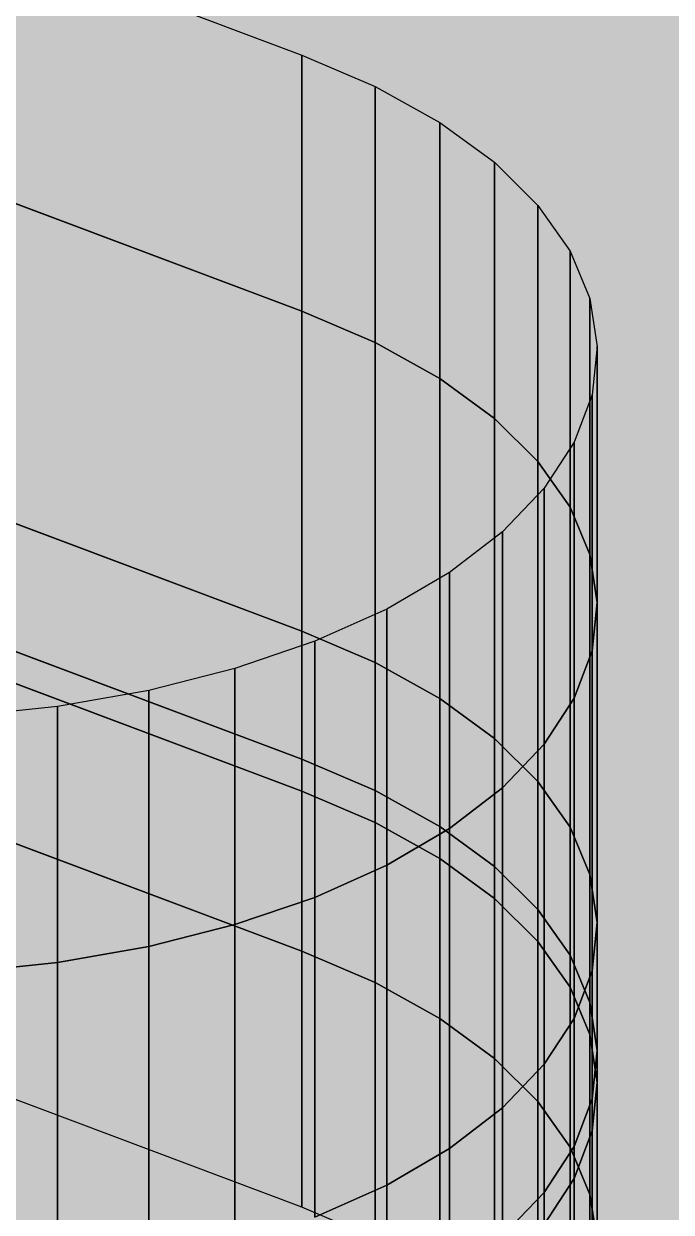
# Model space of a CAD drawing. Header units: millimetres. Extents: x 50 to 612415, y 2 to 4150.
# Drawn here: x 471524.59 to 471533.62, y 2814.22 to 2830.79 of the extents above; entities that cross this region are included whole.
import ezdxf

# ---------------------------------------------------------------- set-up
doc = ezdxf.new("R2010")
doc.units = ezdxf.units.MM
doc.layers.add('HATCH', color=8, linetype='Continuous', lineweight=9)
doc.layers.add('OUTLINE', color=7, linetype='Continuous', lineweight=25)

msp = doc.modelspace()

# ---------------------------------------------------------------- hatches: boundary and pattern name
at = {"layer": 'HATCH', "true_color": 0xccae87}
for points in [[(471456.512, 3012.655), (471233.847, 3096.155), (471531.152, 2818.593)], [(471233.847, 3096.155), (471441.874, 2891.22), (471531.152, 2818.593)], [(471456.512, 3010.423), (471233.847, 3093.923), (471531.152, 2816.361)], [(471531.152, 2816.361), (471233.847, 3093.923), (471456.512, 3010.423)], [(471233.847, 3093.923), (471441.874, 2888.988), (471531.152, 2816.361)], [(471531.152, 2816.361), (471441.874, 2888.988), (471233.847, 3093.923)], [(471531.152, 2812.79), (471233.847, 3090.352), (471456.512, 3006.852)], [(471531.152, 2812.79), (471441.874, 2885.417), (471233.847, 3090.352)], [(471457.685, 3012.325), (471456.512, 3012.655), (471532.486, 2816.696)], [(471456.512, 3012.655), (471531.152, 2818.593), (471531.761, 2817.992)], [(471456.512, 3012.655), (471531.761, 2817.992), (471532.209, 2817.356)], [(471456.512, 3012.655), (471532.209, 2817.356), (471532.486, 2816.696)], [(471458.988, 3012.158), (471457.685, 3012.325), (471532.486, 2816.696)], [(471460.334, 3012.166), (471458.988, 3012.158), (471532.486, 2816.696)], [(471645.026, 2992.249), (471460.334, 3012.166), (471532.486, 2816.696)], [(471457.685, 3010.093), (471456.512, 3010.423), (471532.486, 2814.464)], [(471532.486, 2814.464), (471456.512, 3010.423), (471457.685, 3010.093)], [(471456.512, 3010.423), (471531.152, 2816.361), (471531.761, 2815.76)], [(471531.761, 2815.76), (471531.152, 2816.361), (471456.512, 3010.423)], [(471532.209, 2815.124), (471531.761, 2815.76), (471456.512, 3010.423)], [(471456.512, 3010.423), (471531.761, 2815.76), (471532.209, 2815.124)], [(471456.512, 3010.423), (471532.209, 2815.124), (471532.486, 2814.464)], [(471532.486, 2814.464), (471532.209, 2815.124), (471456.512, 3010.423)], [(471458.988, 3009.926), (471457.685, 3010.093), (471532.486, 2814.464)], [(471532.486, 2814.464), (471457.685, 3010.093), (471458.988, 3009.926)], [(471460.334, 3009.934), (471458.988, 3009.926), (471532.486, 2814.464)], [(471532.486, 2814.464), (471458.988, 3009.926), (471460.334, 3009.934)], [(471645.026, 2990.017), (471460.334, 3009.934), (471532.486, 2814.464)], [(471532.486, 2814.464), (471460.334, 3009.934), (471645.026, 2990.017)], [(471532.486, 2810.893), (471456.512, 3006.852), (471457.685, 3006.522)], [(471531.761, 2812.189), (471531.152, 2812.79), (471456.512, 3006.852)], [(471532.209, 2811.553), (471531.761, 2812.189), (471456.512, 3006.852)], [(471532.486, 2810.893), (471532.209, 2811.553), (471456.512, 3006.852)], [(471532.486, 2810.893), (471457.685, 3006.522), (471458.988, 3006.355)], [(471532.486, 2810.893), (471458.988, 3006.355), (471460.334, 3006.363)], [(471532.486, 2810.893), (471460.334, 3006.363), (471645.026, 2986.446)], [(471407.856, 2492.235), (471645.026, 3002.516), (471532.267, 2824.955)], [(471645.026, 3002.516), (471441.874, 2901.486), (471531.152, 2828.86)], [(471645.026, 3002.516), (471531.152, 2828.86), (471531.761, 2828.258)], [(471645.026, 3002.516), (471531.761, 2828.258), (471532.209, 2827.622)], [(471645.026, 3002.516), (471532.209, 2827.622), (471532.486, 2826.963)], [(471645.026, 3002.516), (471532.516, 2825.617), (471532.267, 2824.955)], [(471645.026, 3002.516), (471532.486, 2826.963), (471532.589, 2826.29)], [(471645.026, 3002.516), (471532.589, 2826.29), (471532.516, 2825.617)], [(471407.856, 2488.664), (471645.026, 2998.945), (471532.267, 2821.384)], [(471532.267, 2821.384), (471645.026, 2998.945), (471407.856, 2488.664)], [(471645.026, 2998.945), (471441.874, 2897.915), (471531.152, 2825.289)], [(471531.152, 2825.289), (471441.874, 2897.915), (471645.026, 2998.945)], [(471645.026, 2998.945), (471531.152, 2825.289), (471531.761, 2824.687)], [(471531.761, 2824.687), (471531.152, 2825.289), (471645.026, 2998.945)], [(471645.026, 2998.945), (471531.761, 2824.687), (471532.209, 2824.051)], [(471532.209, 2824.051), (471531.761, 2824.687), (471645.026, 2998.945)], [(471645.026, 2998.945), (471532.209, 2824.051), (471532.486, 2823.392)], [(471532.486, 2823.392), (471532.209, 2824.051), (471645.026, 2998.945)], [(471645.026, 2998.945), (471532.516, 2822.046), (471532.267, 2821.384)], [(471532.267, 2821.384), (471532.516, 2822.046), (471645.026, 2998.945)], [(471645.026, 2998.945), (471532.486, 2823.392), (471532.589, 2822.719)], [(471532.589, 2822.719), (471532.486, 2823.392), (471645.026, 2998.945)], [(471645.026, 2998.945), (471532.589, 2822.719), (471532.516, 2822.046)], [(471532.516, 2822.046), (471532.589, 2822.719), (471645.026, 2998.945)], [(471407.856, 2484.201), (471645.026, 2994.481), (471532.267, 2816.92)], [(471532.267, 2816.92), (471645.026, 2994.481), (471407.856, 2484.201)], [(471645.026, 2994.481), (471441.874, 2893.452), (471531.152, 2820.825)], [(471531.152, 2820.825), (471441.874, 2893.452), (471645.026, 2994.481)], [(471645.026, 2994.481), (471531.152, 2820.825), (471531.761, 2820.224)], [(471531.761, 2820.224), (471531.152, 2820.825), (471645.026, 2994.481)], [(471645.026, 2994.481), (471531.761, 2820.224), (471532.209, 2819.588)], [(471532.209, 2819.588), (471531.761, 2820.224), (471645.026, 2994.481)], [(471645.026, 2994.481), (471532.209, 2819.588), (471532.486, 2818.928)], [(471532.486, 2818.928), (471532.209, 2819.588), (471645.026, 2994.481)], [(471645.026, 2994.481), (471532.516, 2817.582), (471532.267, 2816.92)], [(471532.267, 2816.92), (471532.516, 2817.582), (471645.026, 2994.481)], [(471645.026, 2994.481), (471532.486, 2818.928), (471532.589, 2818.256)], [(471532.589, 2818.256), (471532.486, 2818.928), (471645.026, 2994.481)], [(471645.026, 2994.481), (471532.589, 2818.256), (471532.516, 2817.582)], [(471532.516, 2817.582), (471532.589, 2818.256), (471645.026, 2994.481)], [(471406.207, 2483.034), (471645.026, 2992.696), (471532.267, 2815.134)], [(471532.267, 2815.134), (471645.026, 2992.696), (471406.207, 2483.034)], [(471645.026, 2992.696), (471441.874, 2891.666), (471531.152, 2819.04)], [(471531.152, 2819.04), (471441.874, 2891.666), (471645.026, 2992.696)], [(471645.026, 2992.696), (471531.152, 2819.04), (471531.761, 2818.438)], [(471531.761, 2818.438), (471531.152, 2819.04), (471645.026, 2992.696)], [(471645.026, 2992.696), (471531.761, 2818.438), (471532.209, 2817.802)], [(471532.209, 2817.802), (471531.761, 2818.438), (471645.026, 2992.696)], [(471645.026, 2992.696), (471532.209, 2817.802), (471532.486, 2817.142)], [(471532.486, 2817.142), (471532.209, 2817.802), (471645.026, 2992.696)], [(471645.026, 2992.696), (471532.516, 2815.797), (471532.267, 2815.134)], [(471532.267, 2815.134), (471532.516, 2815.797), (471645.026, 2992.696)], [(471645.026, 2992.696), (471532.486, 2817.142), (471532.589, 2816.47)], [(471532.589, 2816.47), (471532.486, 2817.142), (471645.026, 2992.696)], [(471645.026, 2992.696), (471532.589, 2816.47), (471532.516, 2815.797)], [(471532.516, 2815.797), (471532.589, 2816.47), (471645.026, 2992.696)], [(471405.794, 2482.742), (471645.026, 2992.249), (471532.267, 2814.688)], [(471532.267, 2814.688), (471645.026, 2992.249), (471405.794, 2482.742)], [(471531.152, 2818.593), (471441.874, 2891.22), (471645.026, 2992.249)], [(471531.761, 2817.992), (471531.152, 2818.593), (471645.026, 2992.249)], [(471532.209, 2817.356), (471531.761, 2817.992), (471645.026, 2992.249)], [(471532.486, 2816.696), (471532.209, 2817.356), (471645.026, 2992.249)], [(471645.026, 2992.249), (471532.516, 2815.351), (471532.267, 2814.688)], [(471532.267, 2814.688), (471532.516, 2815.351), (471645.026, 2992.249)], [(471645.026, 2992.249), (471532.486, 2816.696), (471532.589, 2816.024)], [(471532.589, 2816.024), (471532.486, 2816.696), (471645.026, 2992.249)], [(471645.026, 2992.249), (471532.589, 2816.024), (471532.516, 2815.351)], [(471532.516, 2815.351), (471532.589, 2816.024), (471645.026, 2992.249)], [(471403.732, 2481.283), (471645.026, 2990.017), (471532.267, 2812.456)], [(471532.267, 2812.456), (471645.026, 2990.017), (471403.732, 2481.283)], [(471645.026, 2990.017), (471532.516, 2813.119), (471532.267, 2812.456)], [(471532.267, 2812.456), (471532.516, 2813.119), (471645.026, 2990.017)], [(471645.026, 2990.017), (471532.486, 2814.464), (471532.589, 2813.792)], [(471532.589, 2813.792), (471532.486, 2814.464), (471645.026, 2990.017)], [(471645.026, 2990.017), (471532.589, 2813.792), (471532.516, 2813.119)], [(471532.516, 2813.119), (471532.589, 2813.792), (471645.026, 2990.017)], [(471441.874, 2901.486), (471404.763, 2876.746), (471528.466, 2830.357)], [(471441.874, 2901.486), (471528.466, 2830.357), (471529.49, 2829.918)], [(471441.874, 2901.486), (471529.49, 2829.918), (471530.39, 2829.416)], [(471441.874, 2901.486), (471530.39, 2829.416), (471531.152, 2828.86)], [(471528.466, 2826.786), (471404.763, 2873.175), (471441.874, 2897.915)], [(471441.874, 2897.915), (471404.763, 2873.175), (471528.466, 2826.786)], [(471441.874, 2897.915), (471528.466, 2826.786), (471529.49, 2826.347)], [(471529.49, 2826.347), (471528.466, 2826.786), (471441.874, 2897.915)], [(471441.874, 2897.915), (471529.49, 2826.347), (471530.39, 2825.845)], [(471530.39, 2825.845), (471529.49, 2826.347), (471441.874, 2897.915)], [(471441.874, 2897.915), (471530.39, 2825.845), (471531.152, 2825.289)], [(471531.152, 2825.289), (471530.39, 2825.845), (471441.874, 2897.915)], [(471528.466, 2822.322), (471404.763, 2868.711), (471441.874, 2893.452)], [(471441.874, 2893.452), (471404.763, 2868.711), (471528.466, 2822.322)], [(471441.874, 2893.452), (471528.466, 2822.322), (471529.49, 2821.883)], [(471529.49, 2821.883), (471528.466, 2822.322), (471441.874, 2893.452)], [(471441.874, 2893.452), (471529.49, 2821.883), (471530.39, 2821.381)], [(471530.39, 2821.381), (471529.49, 2821.883), (471441.874, 2893.452)], [(471441.874, 2893.452), (471530.39, 2821.381), (471531.152, 2820.825)], [(471531.152, 2820.825), (471530.39, 2821.381), (471441.874, 2893.452)], [(471528.466, 2820.537), (471404.763, 2866.926), (471441.874, 2891.666)], [(471441.874, 2891.666), (471404.763, 2866.926), (471528.466, 2820.537)], [(471441.874, 2891.666), (471528.466, 2820.537), (471529.49, 2820.098)], [(471529.49, 2820.098), (471528.466, 2820.537), (471441.874, 2891.666)], [(471441.874, 2891.666), (471529.49, 2820.098), (471530.39, 2819.596)], [(471530.39, 2819.596), (471529.49, 2820.098), (471441.874, 2891.666)], [(471441.874, 2891.666), (471530.39, 2819.596), (471531.152, 2819.04)], [(471531.152, 2819.04), (471530.39, 2819.596), (471441.874, 2891.666)], [(471528.466, 2820.091), (471404.763, 2866.479), (471441.874, 2891.22)], [(471441.874, 2891.22), (471404.763, 2866.479), (471528.466, 2820.091)], [(471441.874, 2891.22), (471528.466, 2820.091), (471529.49, 2819.652)], [(471529.49, 2819.652), (471528.466, 2820.091), (471441.874, 2891.22)], [(471441.874, 2891.22), (471529.49, 2819.652), (471530.39, 2819.15)], [(471530.39, 2819.15), (471529.49, 2819.652), (471441.874, 2891.22)], [(471441.874, 2891.22), (471530.39, 2819.15), (471531.152, 2818.593)], [(471531.152, 2818.593), (471530.39, 2819.15), (471441.874, 2891.22)], [(471528.466, 2817.859), (471404.763, 2864.247), (471441.874, 2888.988)], [(471441.874, 2888.988), (471404.763, 2864.247), (471528.466, 2817.859)], [(471441.874, 2888.988), (471528.466, 2817.859), (471529.49, 2817.42)], [(471529.49, 2817.42), (471528.466, 2817.859), (471441.874, 2888.988)], [(471441.874, 2888.988), (471529.49, 2817.42), (471530.39, 2816.918)], [(471530.39, 2816.918), (471529.49, 2817.42), (471441.874, 2888.988)], [(471441.874, 2888.988), (471530.39, 2816.918), (471531.152, 2816.361)], [(471531.152, 2816.361), (471530.39, 2816.918), (471441.874, 2888.988)], [(471528.466, 2814.288), (471404.763, 2860.676), (471441.874, 2885.417)], [(471529.49, 2813.849), (471528.466, 2814.288), (471441.874, 2885.417)], [(471530.39, 2813.347), (471529.49, 2813.849), (471441.874, 2885.417)], [(471531.152, 2812.79), (471530.39, 2813.347), (471441.874, 2885.417)], [(471407.856, 2492.235), (471532.267, 2824.955), (471531.848, 2824.314)], [(471407.856, 2492.235), (471531.848, 2824.314), (471531.265, 2823.706)], [(471407.856, 2492.235), (471531.265, 2823.706), (471530.528, 2823.141)], [(471407.856, 2492.235), (471530.528, 2823.141), (471529.65, 2822.629)], [(471407.856, 2492.235), (471529.65, 2822.629), (471528.646, 2822.179)], [(471407.856, 2492.235), (471528.646, 2822.179), (471527.533, 2821.799)], [(471407.856, 2492.235), (471527.533, 2821.799), (471526.331, 2821.494)], [(471407.856, 2492.235), (471526.331, 2821.494), (471525.059, 2821.27)], [(471407.856, 2488.664), (471532.267, 2821.384), (471531.848, 2820.743)], [(471531.848, 2820.743), (471532.267, 2821.384), (471407.856, 2488.664)], [(471407.856, 2492.235), (471525.059, 2821.27), (471523.739, 2821.131)], [(471407.856, 2488.664), (471531.848, 2820.743), (471531.265, 2820.135)], [(471531.265, 2820.135), (471531.848, 2820.743), (471407.856, 2488.664)], [(471407.856, 2488.664), (471531.265, 2820.135), (471530.528, 2819.57)], [(471530.528, 2819.57), (471531.265, 2820.135), (471407.856, 2488.664)], [(471407.856, 2488.664), (471530.528, 2819.57), (471529.65, 2819.058)], [(471529.65, 2819.058), (471530.528, 2819.57), (471407.856, 2488.664)], [(471407.856, 2488.664), (471529.65, 2819.058), (471528.646, 2818.608)], [(471528.646, 2818.608), (471529.65, 2819.058), (471407.856, 2488.664)], [(471407.856, 2488.664), (471528.646, 2818.608), (471527.533, 2818.228)], [(471527.533, 2818.228), (471528.646, 2818.608), (471407.856, 2488.664)], [(471407.856, 2488.664), (471527.533, 2818.228), (471526.331, 2817.923)], [(471526.331, 2817.923), (471527.533, 2818.228), (471407.856, 2488.664)], [(471407.856, 2488.664), (471526.331, 2817.923), (471525.059, 2817.699)], [(471525.059, 2817.699), (471526.331, 2817.923), (471407.856, 2488.664)], [(471407.856, 2488.664), (471525.059, 2817.699), (471523.739, 2817.56)], [(471523.739, 2817.56), (471525.059, 2817.699), (471407.856, 2488.664)], [(471407.856, 2484.201), (471532.267, 2816.92), (471531.848, 2816.279)], [(471531.848, 2816.279), (471532.267, 2816.92), (471407.856, 2484.201)], [(471407.856, 2484.201), (471531.848, 2816.279), (471531.265, 2815.671)], [(471531.265, 2815.671), (471531.848, 2816.279), (471407.856, 2484.201)], [(471407.856, 2484.201), (471531.265, 2815.671), (471530.528, 2815.106)], [(471530.528, 2815.106), (471531.265, 2815.671), (471407.856, 2484.201)], [(471406.207, 2483.034), (471532.267, 2815.134), (471531.848, 2814.493)], [(471531.848, 2814.493), (471532.267, 2815.134), (471406.207, 2483.034)], [(471407.856, 2484.201), (471530.528, 2815.106), (471529.65, 2814.595)], [(471529.65, 2814.595), (471530.528, 2815.106), (471407.856, 2484.201)], [(471405.794, 2482.742), (471532.267, 2814.688), (471531.848, 2814.047)], [(471531.848, 2814.047), (471532.267, 2814.688), (471405.794, 2482.742)], [(471407.856, 2484.201), (471529.65, 2814.595), (471528.646, 2814.145)], [(471528.646, 2814.145), (471529.65, 2814.595), (471407.856, 2484.201)], [(471406.207, 2483.034), (471531.848, 2814.493), (471531.265, 2813.886)], [(471531.265, 2813.886), (471531.848, 2814.493), (471406.207, 2483.034)]]:
    msp.add_hatch(color=43, dxfattribs=at).paths.add_polyline_path(points)
at = {"layer": 'HATCH', "true_color": 0xc0a47f}
for points in [[(471528.466, 2826.786), (471404.763, 2873.175), (471404.763, 2876.746), (471528.466, 2830.357)], [(471528.466, 2822.322), (471404.763, 2868.711), (471404.763, 2873.175), (471528.466, 2826.786)], [(471528.466, 2820.537), (471404.763, 2866.926), (471404.763, 2868.711), (471528.466, 2822.322)], [(471528.466, 2820.091), (471404.763, 2866.479), (471404.763, 2866.926), (471528.466, 2820.537)], [(471528.466, 2817.859), (471404.763, 2864.247), (471404.763, 2866.479), (471528.466, 2820.091)], [(471528.466, 2814.288), (471404.763, 2860.676), (471404.763, 2864.247), (471528.466, 2817.859)], [(471527.533, 2818.228), (471528.646, 2818.608), (471528.646, 2822.179), (471527.533, 2821.799)], [(471527.533, 2813.764), (471528.646, 2814.145), (471528.646, 2818.608), (471527.533, 2818.228)]]:
    msp.add_hatch(color=33, dxfattribs=at).paths.add_polyline_path(points)
at = {"layer": 'HATCH', "true_color": 0xbfa37f}
for points in [[(471529.49, 2826.347), (471528.466, 2826.786), (471528.466, 2830.357), (471529.49, 2829.918)], [(471529.49, 2821.883), (471528.466, 2822.322), (471528.466, 2826.786), (471529.49, 2826.347)], [(471528.646, 2818.608), (471529.65, 2819.058), (471529.65, 2822.629), (471528.646, 2822.179)], [(471529.49, 2820.098), (471528.466, 2820.537), (471528.466, 2822.322), (471529.49, 2821.883)], [(471529.49, 2819.652), (471528.466, 2820.091), (471528.466, 2820.537), (471529.49, 2820.098)], [(471529.49, 2817.42), (471528.466, 2817.859), (471528.466, 2820.091), (471529.49, 2819.652)], [(471528.646, 2814.145), (471529.65, 2814.595), (471529.65, 2819.058), (471528.646, 2818.608)], [(471529.49, 2813.849), (471528.466, 2814.288), (471528.466, 2817.859), (471529.49, 2817.42)], [(471528.646, 2812.359), (471529.65, 2812.809), (471529.65, 2814.595), (471528.646, 2814.145)]]:
    msp.add_hatch(color=33, dxfattribs=at).paths.add_polyline_path(points)
at = {"layer": 'HATCH', "true_color": 0xbea27e}
for points in [[(471530.39, 2825.845), (471529.49, 2826.347), (471529.49, 2829.918), (471530.39, 2829.416)], [(471530.39, 2821.381), (471529.49, 2821.883), (471529.49, 2826.347), (471530.39, 2825.845)], [(471529.65, 2819.058), (471530.528, 2819.57), (471530.528, 2823.141), (471529.65, 2822.629)], [(471530.39, 2819.596), (471529.49, 2820.098), (471529.49, 2821.883), (471530.39, 2821.381)], [(471530.39, 2819.15), (471529.49, 2819.652), (471529.49, 2820.098), (471530.39, 2819.596)], [(471530.39, 2816.918), (471529.49, 2817.42), (471529.49, 2819.652), (471530.39, 2819.15)], [(471529.65, 2814.595), (471530.528, 2815.106), (471530.528, 2819.57), (471529.65, 2819.058)], [(471530.39, 2813.347), (471529.49, 2813.849), (471529.49, 2817.42), (471530.39, 2816.918)], [(471529.65, 2812.809), (471530.528, 2813.321), (471530.528, 2815.106), (471529.65, 2814.595)]]:
    msp.add_hatch(color=33, dxfattribs=at).paths.add_polyline_path(points)
at = {"layer": 'HATCH', "true_color": 0xbda17d}
for points in [[(471531.152, 2825.289), (471530.39, 2825.845), (471530.39, 2829.416), (471531.152, 2828.86)], [(471531.152, 2820.825), (471530.39, 2821.381), (471530.39, 2825.845), (471531.152, 2825.289)], [(471531.152, 2819.04), (471530.39, 2819.596), (471530.39, 2821.381), (471531.152, 2820.825)], [(471531.152, 2818.593), (471530.39, 2819.15), (471530.39, 2819.596), (471531.152, 2819.04)], [(471531.152, 2816.361), (471530.39, 2816.918), (471530.39, 2819.15), (471531.152, 2818.593)], [(471531.152, 2812.79), (471530.39, 2813.347), (471530.39, 2816.918), (471531.152, 2816.361)]]:
    msp.add_hatch(color=33, dxfattribs=at).paths.add_polyline_path(points)
at = {"layer": 'HATCH', "true_color": 0xbba07c}
for points in [[(471531.761, 2824.687), (471531.152, 2825.289), (471531.152, 2828.86), (471531.761, 2828.258)], [(471531.761, 2820.224), (471531.152, 2820.825), (471531.152, 2825.289), (471531.761, 2824.687)], [(471531.265, 2820.135), (471531.848, 2820.743), (471531.848, 2824.314), (471531.265, 2823.706)], [(471531.761, 2818.438), (471531.152, 2819.04), (471531.152, 2820.825), (471531.761, 2820.224)], [(471531.265, 2815.671), (471531.848, 2816.279), (471531.848, 2820.743), (471531.265, 2820.135)], [(471531.761, 2817.992), (471531.152, 2818.593), (471531.152, 2819.04), (471531.761, 2818.438)], [(471531.761, 2815.76), (471531.152, 2816.361), (471531.152, 2818.593), (471531.761, 2817.992)], [(471531.761, 2812.189), (471531.152, 2812.79), (471531.152, 2816.361), (471531.761, 2815.76)], [(471531.265, 2813.886), (471531.848, 2814.493), (471531.848, 2816.279), (471531.265, 2815.671)], [(471531.265, 2813.439), (471531.848, 2814.047), (471531.848, 2814.493), (471531.265, 2813.886)]]:
    msp.add_hatch(color=33, dxfattribs=at).paths.add_polyline_path(points)
at = {"layer": 'HATCH', "true_color": 0xba9f7b}
for points in [[(471532.209, 2824.051), (471531.761, 2824.687), (471531.761, 2828.258), (471532.209, 2827.622)], [(471532.209, 2819.588), (471531.761, 2820.224), (471531.761, 2824.687), (471532.209, 2824.051)], [(471532.209, 2817.802), (471531.761, 2818.438), (471531.761, 2820.224), (471532.209, 2819.588)], [(471532.209, 2817.356), (471531.761, 2817.992), (471531.761, 2818.438), (471532.209, 2817.802)], [(471532.209, 2815.124), (471531.761, 2815.76), (471531.761, 2817.992), (471532.209, 2817.356)], [(471532.209, 2811.553), (471531.761, 2812.189), (471531.761, 2815.76), (471532.209, 2815.124)]]:
    msp.add_hatch(color=33, dxfattribs=at).paths.add_polyline_path(points)
at = {"layer": 'HATCH', "true_color": 0xb89d7a}
for points in [[(471532.486, 2823.392), (471532.209, 2824.051), (471532.209, 2827.622), (471532.486, 2826.963)], [(471532.267, 2821.384), (471532.516, 2822.046), (471532.516, 2825.617), (471532.267, 2824.955)], [(471532.486, 2818.928), (471532.209, 2819.588), (471532.209, 2824.051), (471532.486, 2823.392)], [(471532.267, 2816.92), (471532.516, 2817.582), (471532.516, 2822.046), (471532.267, 2821.384)], [(471532.486, 2817.142), (471532.209, 2817.802), (471532.209, 2819.588), (471532.486, 2818.928)], [(471532.486, 2816.696), (471532.209, 2817.356), (471532.209, 2817.802), (471532.486, 2817.142)], [(471532.267, 2815.134), (471532.516, 2815.797), (471532.516, 2817.582), (471532.267, 2816.92)], [(471532.486, 2814.464), (471532.209, 2815.124), (471532.209, 2817.356), (471532.486, 2816.696)], [(471532.267, 2814.688), (471532.516, 2815.351), (471532.516, 2815.797), (471532.267, 2815.134)], [(471532.267, 2812.456), (471532.516, 2813.119), (471532.516, 2815.351), (471532.267, 2814.688)], [(471532.486, 2810.893), (471532.209, 2811.553), (471532.209, 2815.124), (471532.486, 2814.464)]]:
    msp.add_hatch(color=33, dxfattribs=at).paths.add_polyline_path(points)
at = {"layer": 'HATCH', "true_color": 0xb69c79}
for points in [[(471532.589, 2822.719), (471532.486, 2823.392), (471532.486, 2826.963), (471532.589, 2826.29)], [(471532.516, 2822.046), (471532.589, 2822.719), (471532.589, 2826.29), (471532.516, 2825.617)], [(471532.589, 2818.256), (471532.486, 2818.928), (471532.486, 2823.392), (471532.589, 2822.719)], [(471532.516, 2817.582), (471532.589, 2818.256), (471532.589, 2822.719), (471532.516, 2822.046)], [(471532.589, 2816.47), (471532.486, 2817.142), (471532.486, 2818.928), (471532.589, 2818.256)], [(471532.516, 2815.797), (471532.589, 2816.47), (471532.589, 2818.256), (471532.516, 2817.582)], [(471532.589, 2816.024), (471532.486, 2816.696), (471532.486, 2817.142), (471532.589, 2816.47)], [(471532.589, 2813.792), (471532.486, 2814.464), (471532.486, 2816.696), (471532.589, 2816.024)], [(471532.516, 2815.351), (471532.589, 2816.024), (471532.589, 2816.47), (471532.516, 2815.797)], [(471532.516, 2813.119), (471532.589, 2813.792), (471532.589, 2816.024), (471532.516, 2815.351)], [(471532.589, 2810.221), (471532.486, 2810.893), (471532.486, 2814.464), (471532.589, 2813.792)]]:
    msp.add_hatch(color=33, dxfattribs=at).paths.add_polyline_path(points)
at = {"layer": 'HATCH', "true_color": 0xb99e7b}
for points in [[(471531.848, 2820.743), (471532.267, 2821.384), (471532.267, 2824.955), (471531.848, 2824.314)], [(471531.848, 2816.279), (471532.267, 2816.92), (471532.267, 2821.384), (471531.848, 2820.743)], [(471531.848, 2814.493), (471532.267, 2815.134), (471532.267, 2816.92), (471531.848, 2816.279)], [(471531.848, 2814.047), (471532.267, 2814.688), (471532.267, 2815.134), (471531.848, 2814.493)], [(471531.848, 2811.815), (471532.267, 2812.456), (471532.267, 2814.688), (471531.848, 2814.047)]]:
    msp.add_hatch(color=33, dxfattribs=at).paths.add_polyline_path(points)
at = {"layer": 'HATCH', "true_color": 0xbca17d}
for points in [[(471530.528, 2819.57), (471531.265, 2820.135), (471531.265, 2823.706), (471530.528, 2823.141)], [(471530.528, 2815.106), (471531.265, 2815.671), (471531.265, 2820.135), (471530.528, 2819.57)], [(471530.528, 2813.321), (471531.265, 2813.886), (471531.265, 2815.671), (471530.528, 2815.106)]]:
    msp.add_hatch(color=33, dxfattribs=at).paths.add_polyline_path(points)
at = {"layer": 'HATCH', "true_color": 0xc1a580}
for points in [[(471526.331, 2817.923), (471527.533, 2818.228), (471527.533, 2821.799), (471526.331, 2821.494)], [(471526.331, 2813.459), (471527.533, 2813.764), (471527.533, 2818.228), (471526.331, 2817.923)]]:
    msp.add_hatch(color=33, dxfattribs=at).paths.add_polyline_path(points)
at = {"layer": 'HATCH', "true_color": 0xc2a580}
for points in [[(471525.059, 2817.699), (471526.331, 2817.923), (471526.331, 2821.494), (471525.059, 2821.27)], [(471525.059, 2813.235), (471526.331, 2813.459), (471526.331, 2817.923), (471525.059, 2817.699)]]:
    msp.add_hatch(color=33, dxfattribs=at).paths.add_polyline_path(points)
at = {"layer": 'HATCH', "true_color": 0xc2a681}
for points in [[(471523.739, 2817.56), (471525.059, 2817.699), (471525.059, 2821.27), (471523.739, 2821.131)], [(471523.739, 2813.096), (471525.059, 2813.235), (471525.059, 2817.699), (471523.739, 2817.56)]]:
    msp.add_hatch(color=43, dxfattribs=at).paths.add_polyline_path(points)

# ---------------------------------------------------------------- linework, layer by layer
at = {"layer": 'OUTLINE', "color": 139, "true_color": 0x42544a}
for p, q in [((471404.763, 2876.746), (471528.466, 2830.357)), ((471404.763, 2876.746), (471528.466, 2830.357)), ((471528.466, 2826.786), (471404.763, 2873.175)), ((471404.763, 2873.175), (471528.466, 2826.786)), ((471404.763, 2873.175), (471528.466, 2826.786)), ((471528.466, 2826.786), (471404.763, 2873.175)), ((471528.466, 2822.322), (471404.763, 2868.711)), ((471404.763, 2868.711), (471528.466, 2822.322)), ((471404.763, 2868.711), (471528.466, 2822.322)), ((471528.466, 2822.322), (471404.763, 2868.711)), ((471528.466, 2820.537), (471404.763, 2866.926)), ((471404.763, 2866.926), (471528.466, 2820.537)), ((471404.763, 2866.926), (471528.466, 2820.537)), ((471528.466, 2820.537), (471404.763, 2866.926)), ((471528.466, 2820.091), (471404.763, 2866.479)), ((471404.763, 2866.479), (471528.466, 2820.091)), ((471404.763, 2866.479), (471528.466, 2820.091)), ((471528.466, 2820.091), (471404.763, 2866.479)), ((471528.466, 2817.859), (471404.763, 2864.247)), ((471404.763, 2864.247), (471528.466, 2817.859)), ((471404.763, 2864.247), (471528.466, 2817.859)), ((471528.466, 2817.859), (471404.763, 2864.247)), ((471528.466, 2814.288), (471404.763, 2860.676)), ((471528.466, 2814.288), (471404.763, 2860.676)), ((471528.466, 2830.357), (471528.466, 2826.786)), ((471528.466, 2830.357), (471529.49, 2829.918)), ((471528.466, 2826.786), (471528.466, 2830.357)), ((471528.466, 2830.357), (471529.49, 2829.918)), ((471529.49, 2829.918), (471530.39, 2829.416)), ((471529.49, 2829.918), (471529.49, 2826.347)), ((471529.49, 2826.347), (471529.49, 2829.918)), ((471529.49, 2829.918), (471530.39, 2829.416)), ((471530.39, 2829.416), (471531.152, 2828.86)), ((471530.39, 2829.416), (471530.39, 2825.845)), ((471530.39, 2825.845), (471530.39, 2829.416)), ((471530.39, 2829.416), (471531.152, 2828.86)), ((471531.152, 2828.86), (471531.761, 2828.258)), ((471531.152, 2828.86), (471531.152, 2825.289)), ((471531.152, 2825.289), (471531.152, 2828.86)), ((471531.152, 2828.86), (471531.761, 2828.258)), ((471531.761, 2828.258), (471532.209, 2827.622)), ((471531.761, 2828.258), (471531.761, 2824.687)), ((471531.761, 2824.687), (471531.761, 2828.258)), ((471531.761, 2828.258), (471532.209, 2827.622)), ((471532.209, 2827.622), (471532.486, 2826.963)), ((471532.209, 2827.622), (471532.209, 2824.051)), ((471532.209, 2824.051), (471532.209, 2827.622)), ((471532.209, 2827.622), (471532.486, 2826.963)), ((471532.486, 2826.963), (471532.589, 2826.29)), ((471532.486, 2826.963), (471532.486, 2823.392)), ((471532.486, 2823.392), (471532.486, 2826.963)), ((471532.486, 2826.963), (471532.589, 2826.29)), ((471528.466, 2826.786), (471528.466, 2822.322)), ((471528.466, 2826.786), (471529.49, 2826.347)), ((471529.49, 2826.347), (471528.466, 2826.786)), ((471528.466, 2822.322), (471528.466, 2826.786)), ((471528.466, 2826.786), (471529.49, 2826.347)), ((471529.49, 2826.347), (471528.466, 2826.786)), ((471529.49, 2826.347), (471530.39, 2825.845)), ((471530.39, 2825.845), (471529.49, 2826.347)), ((471529.49, 2826.347), (471529.49, 2821.883)), ((471529.49, 2821.883), (471529.49, 2826.347)), ((471529.49, 2826.347), (471530.39, 2825.845)), ((471530.39, 2825.845), (471529.49, 2826.347)), ((471532.589, 2826.29), (471532.516, 2825.617)), ((471532.589, 2826.29), (471532.516, 2825.617)), ((471532.589, 2826.29), (471532.589, 2822.719)), ((471532.589, 2822.719), (471532.589, 2826.29)), ((471530.39, 2825.845), (471531.152, 2825.289)), ((471531.152, 2825.289), (471530.39, 2825.845)), ((471530.39, 2825.845), (471530.39, 2821.381)), ((471530.39, 2821.381), (471530.39, 2825.845)), ((471530.39, 2825.845), (471531.152, 2825.289)), ((471531.152, 2825.289), (471530.39, 2825.845)), ((471532.516, 2825.617), (471532.267, 2824.955)), ((471532.516, 2825.617), (471532.267, 2824.955)), ((471532.516, 2825.617), (471532.516, 2822.046)), ((471532.516, 2822.046), (471532.516, 2825.617)), ((471531.152, 2825.289), (471531.761, 2824.687)), ((471531.761, 2824.687), (471531.152, 2825.289)), ((471531.152, 2825.289), (471531.152, 2820.825)), ((471531.152, 2820.825), (471531.152, 2825.289)), ((471531.152, 2825.289), (471531.761, 2824.687)), ((471531.761, 2824.687), (471531.152, 2825.289)), ((471532.267, 2824.955), (471531.848, 2824.314)), ((471532.267, 2824.955), (471531.848, 2824.314)), ((471532.267, 2824.955), (471532.267, 2821.384)), ((471532.267, 2821.384), (471532.267, 2824.955)), ((471531.761, 2824.687), (471532.209, 2824.051)), ((471532.209, 2824.051), (471531.761, 2824.687)), ((471531.761, 2824.687), (471531.761, 2820.224)), ((471531.761, 2820.224), (471531.761, 2824.687)), ((471531.761, 2824.687), (471532.209, 2824.051)), ((471532.209, 2824.051), (471531.761, 2824.687)), ((471531.848, 2824.314), (471531.265, 2823.706)), ((471531.848, 2824.314), (471531.265, 2823.706)), ((471531.848, 2824.314), (471531.848, 2820.743)), ((471531.848, 2820.743), (471531.848, 2824.314)), ((471532.209, 2824.051), (471532.486, 2823.392)), ((471532.486, 2823.392), (471532.209, 2824.051)), ((471532.209, 2824.051), (471532.209, 2819.588)), ((471532.209, 2819.588), (471532.209, 2824.051)), ((471532.209, 2824.051), (471532.486, 2823.392)), ((471532.486, 2823.392), (471532.209, 2824.051)), ((471531.265, 2823.706), (471530.528, 2823.141)), ((471531.265, 2823.706), (471530.528, 2823.141)), ((471531.265, 2823.706), (471531.265, 2820.135)), ((471531.265, 2820.135), (471531.265, 2823.706)), ((471532.486, 2823.392), (471532.589, 2822.719)), ((471532.589, 2822.719), (471532.486, 2823.392)), ((471532.486, 2823.392), (471532.486, 2818.928)), ((471532.486, 2818.928), (471532.486, 2823.392)), ((471532.486, 2823.392), (471532.589, 2822.719)), ((471532.589, 2822.719), (471532.486, 2823.392)), ((471530.528, 2823.141), (471529.65, 2822.629)), ((471530.528, 2823.141), (471529.65, 2822.629)), ((471530.528, 2823.141), (471530.528, 2819.57)), ((471530.528, 2819.57), (471530.528, 2823.141)), ((471532.589, 2822.719), (471532.516, 2822.046)), ((471532.516, 2822.046), (471532.589, 2822.719)), ((471532.589, 2822.719), (471532.516, 2822.046)), ((471532.516, 2822.046), (471532.589, 2822.719)), ((471532.589, 2822.719), (471532.589, 2818.256)), ((471532.589, 2818.256), (471532.589, 2822.719)), ((471529.65, 2822.629), (471528.646, 2822.179)), ((471529.65, 2822.629), (471528.646, 2822.179)), ((471529.65, 2822.629), (471529.65, 2819.058)), ((471529.65, 2819.058), (471529.65, 2822.629)), ((471528.466, 2822.322), (471529.49, 2821.883)), ((471529.49, 2821.883), (471528.466, 2822.322)), ((471528.466, 2822.322), (471528.466, 2820.537)), ((471528.466, 2820.537), (471528.466, 2822.322)), ((471528.466, 2822.322), (471529.49, 2821.883)), ((471529.49, 2821.883), (471528.466, 2822.322)), ((471528.646, 2822.179), (471527.533, 2821.799)), ((471528.646, 2822.179), (471527.533, 2821.799)), ((471528.646, 2822.179), (471528.646, 2818.608)), ((471528.646, 2818.608), (471528.646, 2822.179)), ((471532.516, 2822.046), (471532.267, 2821.384)), ((471532.267, 2821.384), (471532.516, 2822.046)), ((471532.516, 2822.046), (471532.267, 2821.384)), ((471532.267, 2821.384), (471532.516, 2822.046)), ((471532.516, 2822.046), (471532.516, 2817.582)), ((471532.516, 2817.582), (471532.516, 2822.046)), ((471529.49, 2821.883), (471530.39, 2821.381)), ((471530.39, 2821.381), (471529.49, 2821.883)), ((471529.49, 2821.883), (471529.49, 2820.098)), ((471529.49, 2820.098), (471529.49, 2821.883)), ((471529.49, 2821.883), (471530.39, 2821.381)), ((471530.39, 2821.381), (471529.49, 2821.883)), ((471527.533, 2821.799), (471526.331, 2821.494)), ((471527.533, 2821.799), (471526.331, 2821.494)), ((471527.533, 2821.799), (471527.533, 2818.228)), ((471527.533, 2818.228), (471527.533, 2821.799)), ((471526.331, 2821.494), (471525.059, 2821.27)), ((471526.331, 2821.494), (471525.059, 2821.27)), ((471526.331, 2821.494), (471526.331, 2817.923)), ((471526.331, 2817.923), (471526.331, 2821.494)), ((471530.39, 2821.381), (471531.152, 2820.825)), ((471531.152, 2820.825), (471530.39, 2821.381)), ((471530.39, 2821.381), (471530.39, 2819.596)), ((471530.39, 2819.596), (471530.39, 2821.381)), ((471530.39, 2821.381), (471531.152, 2820.825)), ((471531.152, 2820.825), (471530.39, 2821.381)), ((471532.267, 2821.384), (471531.848, 2820.743)), ((471531.848, 2820.743), (471532.267, 2821.384)), ((471532.267, 2821.384), (471531.848, 2820.743)), ((471531.848, 2820.743), (471532.267, 2821.384)), ((471532.267, 2821.384), (471532.267, 2816.92)), ((471532.267, 2816.92), (471532.267, 2821.384)), ((471525.059, 2821.27), (471523.739, 2821.131)), ((471525.059, 2821.27), (471523.739, 2821.131)), ((471525.059, 2821.27), (471525.059, 2817.699)), ((471525.059, 2817.699), (471525.059, 2821.27)), ((471531.152, 2820.825), (471531.761, 2820.224)), ((471531.761, 2820.224), (471531.152, 2820.825)), ((471531.152, 2820.825), (471531.152, 2819.04)), ((471531.152, 2819.04), (471531.152, 2820.825)), ((471531.152, 2820.825), (471531.761, 2820.224)), ((471531.761, 2820.224), (471531.152, 2820.825)), ((471531.848, 2820.743), (471531.265, 2820.135)), ((471531.265, 2820.135), (471531.848, 2820.743)), ((471531.848, 2820.743), (471531.265, 2820.135)), ((471531.265, 2820.135), (471531.848, 2820.743)), ((471531.848, 2820.743), (471531.848, 2816.279)), ((471531.848, 2816.279), (471531.848, 2820.743)), ((471528.466, 2820.537), (471529.49, 2820.098)), ((471529.49, 2820.098), (471528.466, 2820.537)), ((471528.466, 2820.537), (471528.466, 2820.091)), ((471528.466, 2820.091), (471528.466, 2820.537)), ((471528.466, 2820.537), (471529.49, 2820.098)), ((471529.49, 2820.098), (471528.466, 2820.537)), ((471531.761, 2820.224), (471532.209, 2819.588)), ((471532.209, 2819.588), (471531.761, 2820.224)), ((471531.761, 2820.224), (471531.761, 2818.438)), ((471531.761, 2818.438), (471531.761, 2820.224)), ((471531.761, 2820.224), (471532.209, 2819.588)), ((471532.209, 2819.588), (471531.761, 2820.224)), ((471528.466, 2820.091), (471528.466, 2817.859)), ((471528.466, 2820.091), (471529.49, 2819.652)), ((471529.49, 2819.652), (471528.466, 2820.091)), ((471528.466, 2817.859), (471528.466, 2820.091)), ((471528.466, 2820.091), (471529.49, 2819.652)), ((471529.49, 2819.652), (471528.466, 2820.091)), ((471529.49, 2820.098), (471530.39, 2819.596)), ((471530.39, 2819.596), (471529.49, 2820.098)), ((471529.49, 2820.098), (471529.49, 2819.652)), ((471529.49, 2819.652), (471529.49, 2820.098)), ((471529.49, 2820.098), (471530.39, 2819.596)), ((471530.39, 2819.596), (471529.49, 2820.098)), ((471531.265, 2820.135), (471530.528, 2819.57)), ((471530.528, 2819.57), (471531.265, 2820.135)), ((471531.265, 2820.135), (471530.528, 2819.57)), ((471530.528, 2819.57), (471531.265, 2820.135)), ((471531.265, 2820.135), (471531.265, 2815.671)), ((471531.265, 2815.671), (471531.265, 2820.135)), ((471529.49, 2819.652), (471530.39, 2819.15)), ((471530.39, 2819.15), (471529.49, 2819.652)), ((471529.49, 2819.652), (471529.49, 2817.42)), ((471529.49, 2817.42), (471529.49, 2819.652)), ((471529.49, 2819.652), (471530.39, 2819.15)), ((471530.39, 2819.15), (471529.49, 2819.652)), ((471530.528, 2819.57), (471529.65, 2819.058)), ((471529.65, 2819.058), (471530.528, 2819.57)), ((471530.528, 2819.57), (471529.65, 2819.058)), ((471529.65, 2819.058), (471530.528, 2819.57)), ((471530.39, 2819.596), (471531.152, 2819.04)), ((471531.152, 2819.04), (471530.39, 2819.596)), ((471530.39, 2819.596), (471530.39, 2819.15)), ((471530.39, 2819.15), (471530.39, 2819.596)), ((471530.39, 2819.596), (471531.152, 2819.04)), ((471531.152, 2819.04), (471530.39, 2819.596)), ((471530.528, 2819.57), (471530.528, 2815.106)), ((471530.528, 2815.106), (471530.528, 2819.57)), ((471532.209, 2819.588), (471532.486, 2818.928)), ((471532.486, 2818.928), (471532.209, 2819.588)), ((471532.209, 2819.588), (471532.209, 2817.802)), ((471532.209, 2817.802), (471532.209, 2819.588)), ((471532.209, 2819.588), (471532.486, 2818.928)), ((471532.486, 2818.928), (471532.209, 2819.588)), ((471529.65, 2819.058), (471528.646, 2818.608)), ((471528.646, 2818.608), (471529.65, 2819.058)), ((471529.65, 2819.058), (471528.646, 2818.608)), ((471528.646, 2818.608), (471529.65, 2819.058)), ((471529.65, 2819.058), (471529.65, 2814.595)), ((471529.65, 2814.595), (471529.65, 2819.058)), ((471530.39, 2819.15), (471531.152, 2818.593)), ((471531.152, 2818.593), (471530.39, 2819.15)), ((471530.39, 2819.15), (471530.39, 2816.918)), ((471530.39, 2816.918), (471530.39, 2819.15)), ((471530.39, 2819.15), (471531.152, 2818.593)), ((471531.152, 2818.593), (471530.39, 2819.15)), ((471531.152, 2819.04), (471531.761, 2818.438)), ((471531.761, 2818.438), (471531.152, 2819.04)), ((471531.152, 2819.04), (471531.152, 2818.593)), ((471531.152, 2818.593), (471531.152, 2819.04)), ((471531.152, 2819.04), (471531.761, 2818.438)), ((471531.761, 2818.438), (471531.152, 2819.04)), ((471532.486, 2818.928), (471532.589, 2818.256)), ((471532.589, 2818.256), (471532.486, 2818.928)), ((471532.486, 2818.928), (471532.486, 2817.142)), ((471532.486, 2817.142), (471532.486, 2818.928)), ((471532.486, 2818.928), (471532.589, 2818.256)), ((471532.589, 2818.256), (471532.486, 2818.928)), ((471528.646, 2818.608), (471527.533, 2818.228)), ((471527.533, 2818.228), (471528.646, 2818.608)), ((471528.646, 2818.608), (471527.533, 2818.228)), ((471527.533, 2818.228), (471528.646, 2818.608)), ((471528.646, 2818.608), (471528.646, 2814.145)), ((471528.646, 2814.145), (471528.646, 2818.608)), ((471531.152, 2818.593), (471531.761, 2817.992)), ((471531.761, 2817.992), (471531.152, 2818.593)), ((471531.152, 2818.593), (471531.152, 2816.361)), ((471531.152, 2816.361), (471531.152, 2818.593)), ((471531.152, 2818.593), (471531.761, 2817.992)), ((471531.761, 2817.992), (471531.152, 2818.593)), ((471531.761, 2818.438), (471532.209, 2817.802)), ((471532.209, 2817.802), (471531.761, 2818.438)), ((471531.761, 2818.438), (471531.761, 2817.992)), ((471531.761, 2817.992), (471531.761, 2818.438)), ((471531.761, 2818.438), (471532.209, 2817.802)), ((471532.209, 2817.802), (471531.761, 2818.438)), ((471527.533, 2818.228), (471526.331, 2817.923)), ((471526.331, 2817.923), (471527.533, 2818.228)), ((471527.533, 2818.228), (471526.331, 2817.923)), ((471526.331, 2817.923), (471527.533, 2818.228)), ((471527.533, 2818.228), (471527.533, 2813.764)), ((471527.533, 2813.764), (471527.533, 2818.228)), ((471532.589, 2818.256), (471532.516, 2817.582)), ((471532.516, 2817.582), (471532.589, 2818.256)), ((471532.589, 2818.256), (471532.516, 2817.582)), ((471532.516, 2817.582), (471532.589, 2818.256)), ((471532.589, 2818.256), (471532.589, 2816.47)), ((471532.589, 2816.47), (471532.589, 2818.256)), ((471526.331, 2817.923), (471525.059, 2817.699)), ((471525.059, 2817.699), (471526.331, 2817.923)), ((471526.331, 2817.923), (471525.059, 2817.699)), ((471525.059, 2817.699), (471526.331, 2817.923)), ((471526.331, 2817.923), (471526.331, 2813.459)), ((471526.331, 2813.459), (471526.331, 2817.923)), ((471528.466, 2817.859), (471528.466, 2814.288)), ((471528.466, 2817.859), (471529.49, 2817.42)), ((471529.49, 2817.42), (471528.466, 2817.859)), ((471528.466, 2814.288), (471528.466, 2817.859)), ((471528.466, 2817.859), (471529.49, 2817.42)), ((471529.49, 2817.42), (471528.466, 2817.859)), ((471531.761, 2817.992), (471532.209, 2817.356)), ((471532.209, 2817.356), (471531.761, 2817.992)), ((471531.761, 2817.992), (471531.761, 2815.76)), ((471531.761, 2815.76), (471531.761, 2817.992)), ((471531.761, 2817.992), (471532.209, 2817.356)), ((471532.209, 2817.356), (471531.761, 2817.992)), ((471525.059, 2817.699), (471523.739, 2817.56)), ((471523.739, 2817.56), (471525.059, 2817.699)), ((471525.059, 2817.699), (471523.739, 2817.56)), ((471523.739, 2817.56), (471525.059, 2817.699)), ((471525.059, 2817.699), (471525.059, 2813.235)), ((471525.059, 2813.235), (471525.059, 2817.699)), ((471532.209, 2817.802), (471532.486, 2817.142)), ((471532.486, 2817.142), (471532.209, 2817.802)), ((471532.209, 2817.802), (471532.209, 2817.356)), ((471532.209, 2817.356), (471532.209, 2817.802)), ((471532.209, 2817.802), (471532.486, 2817.142)), ((471532.486, 2817.142), (471532.209, 2817.802)), ((471532.516, 2817.582), (471532.267, 2816.92)), ((471532.267, 2816.92), (471532.516, 2817.582)), ((471532.516, 2817.582), (471532.267, 2816.92)), ((471532.267, 2816.92), (471532.516, 2817.582)), ((471532.516, 2817.582), (471532.516, 2815.797)), ((471532.516, 2815.797), (471532.516, 2817.582)), ((471529.49, 2817.42), (471530.39, 2816.918)), ((471530.39, 2816.918), (471529.49, 2817.42)), ((471529.49, 2817.42), (471529.49, 2813.849)), ((471529.49, 2813.849), (471529.49, 2817.42)), ((471529.49, 2817.42), (471530.39, 2816.918)), ((471530.39, 2816.918), (471529.49, 2817.42)), ((471532.209, 2817.356), (471532.486, 2816.696)), ((471532.486, 2816.696), (471532.209, 2817.356)), ((471532.209, 2817.356), (471532.209, 2815.124)), ((471532.209, 2815.124), (471532.209, 2817.356)), ((471532.209, 2817.356), (471532.486, 2816.696)), ((471532.486, 2816.696), (471532.209, 2817.356)), ((471532.486, 2817.142), (471532.589, 2816.47)), ((471532.589, 2816.47), (471532.486, 2817.142)), ((471532.486, 2817.142), (471532.486, 2816.696)), ((471532.486, 2816.696), (471532.486, 2817.142)), ((471532.486, 2817.142), (471532.589, 2816.47)), ((471532.589, 2816.47), (471532.486, 2817.142)), ((471530.39, 2816.918), (471531.152, 2816.361)), ((471531.152, 2816.361), (471530.39, 2816.918)), ((471530.39, 2816.918), (471530.39, 2813.347)), ((471530.39, 2813.347), (471530.39, 2816.918)), ((471530.39, 2816.918), (471531.152, 2816.361)), ((471531.152, 2816.361), (471530.39, 2816.918)), ((471532.267, 2816.92), (471531.848, 2816.279)), ((471531.848, 2816.279), (471532.267, 2816.92)), ((471532.267, 2816.92), (471531.848, 2816.279)), ((471531.848, 2816.279), (471532.267, 2816.92)), ((471532.267, 2816.92), (471532.267, 2815.134)), ((471532.267, 2815.134), (471532.267, 2816.92)), ((471532.486, 2816.696), (471532.589, 2816.024)), ((471532.589, 2816.024), (471532.486, 2816.696)), ((471532.486, 2816.696), (471532.486, 2814.464)), ((471532.486, 2814.464), (471532.486, 2816.696)), ((471532.486, 2816.696), (471532.589, 2816.024)), ((471532.589, 2816.024), (471532.486, 2816.696)), ((471531.152, 2816.361), (471531.761, 2815.76)), ((471531.761, 2815.76), (471531.152, 2816.361)), ((471531.152, 2816.361), (471531.152, 2812.79)), ((471531.152, 2812.79), (471531.152, 2816.361)), ((471531.152, 2816.361), (471531.761, 2815.76)), ((471531.761, 2815.76), (471531.152, 2816.361)), ((471532.589, 2816.47), (471532.516, 2815.797)), ((471532.516, 2815.797), (471532.589, 2816.47)), ((471532.589, 2816.47), (471532.516, 2815.797)), ((471532.516, 2815.797), (471532.589, 2816.47)), ((471532.589, 2816.47), (471532.589, 2816.024)), ((471532.589, 2816.024), (471532.589, 2816.47)), ((471531.848, 2816.279), (471531.265, 2815.671)), ((471531.265, 2815.671), (471531.848, 2816.279)), ((471531.848, 2816.279), (471531.265, 2815.671)), ((471531.265, 2815.671), (471531.848, 2816.279)), ((471531.848, 2816.279), (471531.848, 2814.493)), ((471531.848, 2814.493), (471531.848, 2816.279)), ((471532.589, 2816.024), (471532.516, 2815.351)), ((471532.516, 2815.351), (471532.589, 2816.024)), ((471532.589, 2816.024), (471532.516, 2815.351)), ((471532.516, 2815.351), (471532.589, 2816.024)), ((471532.589, 2816.024), (471532.589, 2813.792)), ((471532.589, 2813.792), (471532.589, 2816.024)), ((471532.209, 2815.124), (471531.761, 2815.76)), ((471531.761, 2815.76), (471532.209, 2815.124)), ((471531.761, 2815.76), (471531.761, 2812.189)), ((471531.761, 2812.189), (471531.761, 2815.76)), ((471531.761, 2815.76), (471532.209, 2815.124)), ((471532.209, 2815.124), (471531.761, 2815.76)), ((471532.516, 2815.797), (471532.267, 2815.134)), ((471532.267, 2815.134), (471532.516, 2815.797)), ((471532.516, 2815.797), (471532.267, 2815.134)), ((471532.267, 2815.134), (471532.516, 2815.797)), ((471532.516, 2815.797), (471532.516, 2815.351)), ((471532.516, 2815.351), (471532.516, 2815.797)), ((471531.265, 2815.671), (471530.528, 2815.106)), ((471530.528, 2815.106), (471531.265, 2815.671)), ((471531.265, 2815.671), (471530.528, 2815.106)), ((471530.528, 2815.106), (471531.265, 2815.671)), ((471531.265, 2815.671), (471531.265, 2813.886)), ((471531.265, 2813.886), (471531.265, 2815.671)), ((471532.516, 2815.351), (471532.267, 2814.688)), ((471532.267, 2814.688), (471532.516, 2815.351)), ((471532.516, 2815.351), (471532.267, 2814.688)), ((471532.267, 2814.688), (471532.516, 2815.351)), ((471532.516, 2815.351), (471532.516, 2813.119)), ((471532.516, 2813.119), (471532.516, 2815.351)), ((471530.528, 2815.106), (471529.65, 2814.595)), ((471529.65, 2814.595), (471530.528, 2815.106)), ((471530.528, 2815.106), (471529.65, 2814.595)), ((471529.65, 2814.595), (471530.528, 2815.106)), ((471530.528, 2815.106), (471530.528, 2813.321)), ((471530.528, 2813.321), (471530.528, 2815.106)), ((471532.267, 2815.134), (471531.848, 2814.493)), ((471531.848, 2814.493), (471532.267, 2815.134)), ((471532.267, 2815.134), (471531.848, 2814.493)), ((471531.848, 2814.493), (471532.267, 2815.134)), ((471532.209, 2815.124), (471532.486, 2814.464)), ((471532.486, 2814.464), (471532.209, 2815.124)), ((471532.209, 2815.124), (471532.209, 2811.553)), ((471532.209, 2811.553), (471532.209, 2815.124)), ((471532.209, 2815.124), (471532.486, 2814.464)), ((471532.486, 2814.464), (471532.209, 2815.124)), ((471532.267, 2815.134), (471532.267, 2814.688)), ((471532.267, 2814.688), (471532.267, 2815.134)), ((471529.65, 2814.595), (471528.646, 2814.145)), ((471528.646, 2814.145), (471529.65, 2814.595)), ((471529.65, 2814.595), (471528.646, 2814.145)), ((471528.646, 2814.145), (471529.65, 2814.595)), ((471529.65, 2814.595), (471529.65, 2812.809)), ((471529.65, 2812.809), (471529.65, 2814.595)), ((471532.267, 2814.688), (471531.848, 2814.047)), ((471531.848, 2814.047), (471532.267, 2814.688)), ((471532.267, 2814.688), (471531.848, 2814.047)), ((471531.848, 2814.047), (471532.267, 2814.688)), ((471532.267, 2814.688), (471532.267, 2812.456)), ((471532.267, 2812.456), (471532.267, 2814.688)), ((471531.848, 2814.493), (471531.265, 2813.886)), ((471531.265, 2813.886), (471531.848, 2814.493)), ((471531.848, 2814.493), (471531.265, 2813.886)), ((471531.265, 2813.886), (471531.848, 2814.493)), ((471531.848, 2814.493), (471531.848, 2814.047)), ((471531.848, 2814.047), (471531.848, 2814.493)), ((471532.486, 2814.464), (471532.589, 2813.792)), ((471532.589, 2813.792), (471532.486, 2814.464)), ((471532.486, 2814.464), (471532.486, 2810.893)), ((471532.486, 2810.893), (471532.486, 2814.464)), ((471532.486, 2814.464), (471532.589, 2813.792)), ((471532.589, 2813.792), (471532.486, 2814.464)), ((471529.49, 2813.849), (471528.466, 2814.288)), ((471529.49, 2813.849), (471528.466, 2814.288))]:
    msp.add_line(p, q, dxfattribs=at)

doc.saveas('drawing.dxf')
